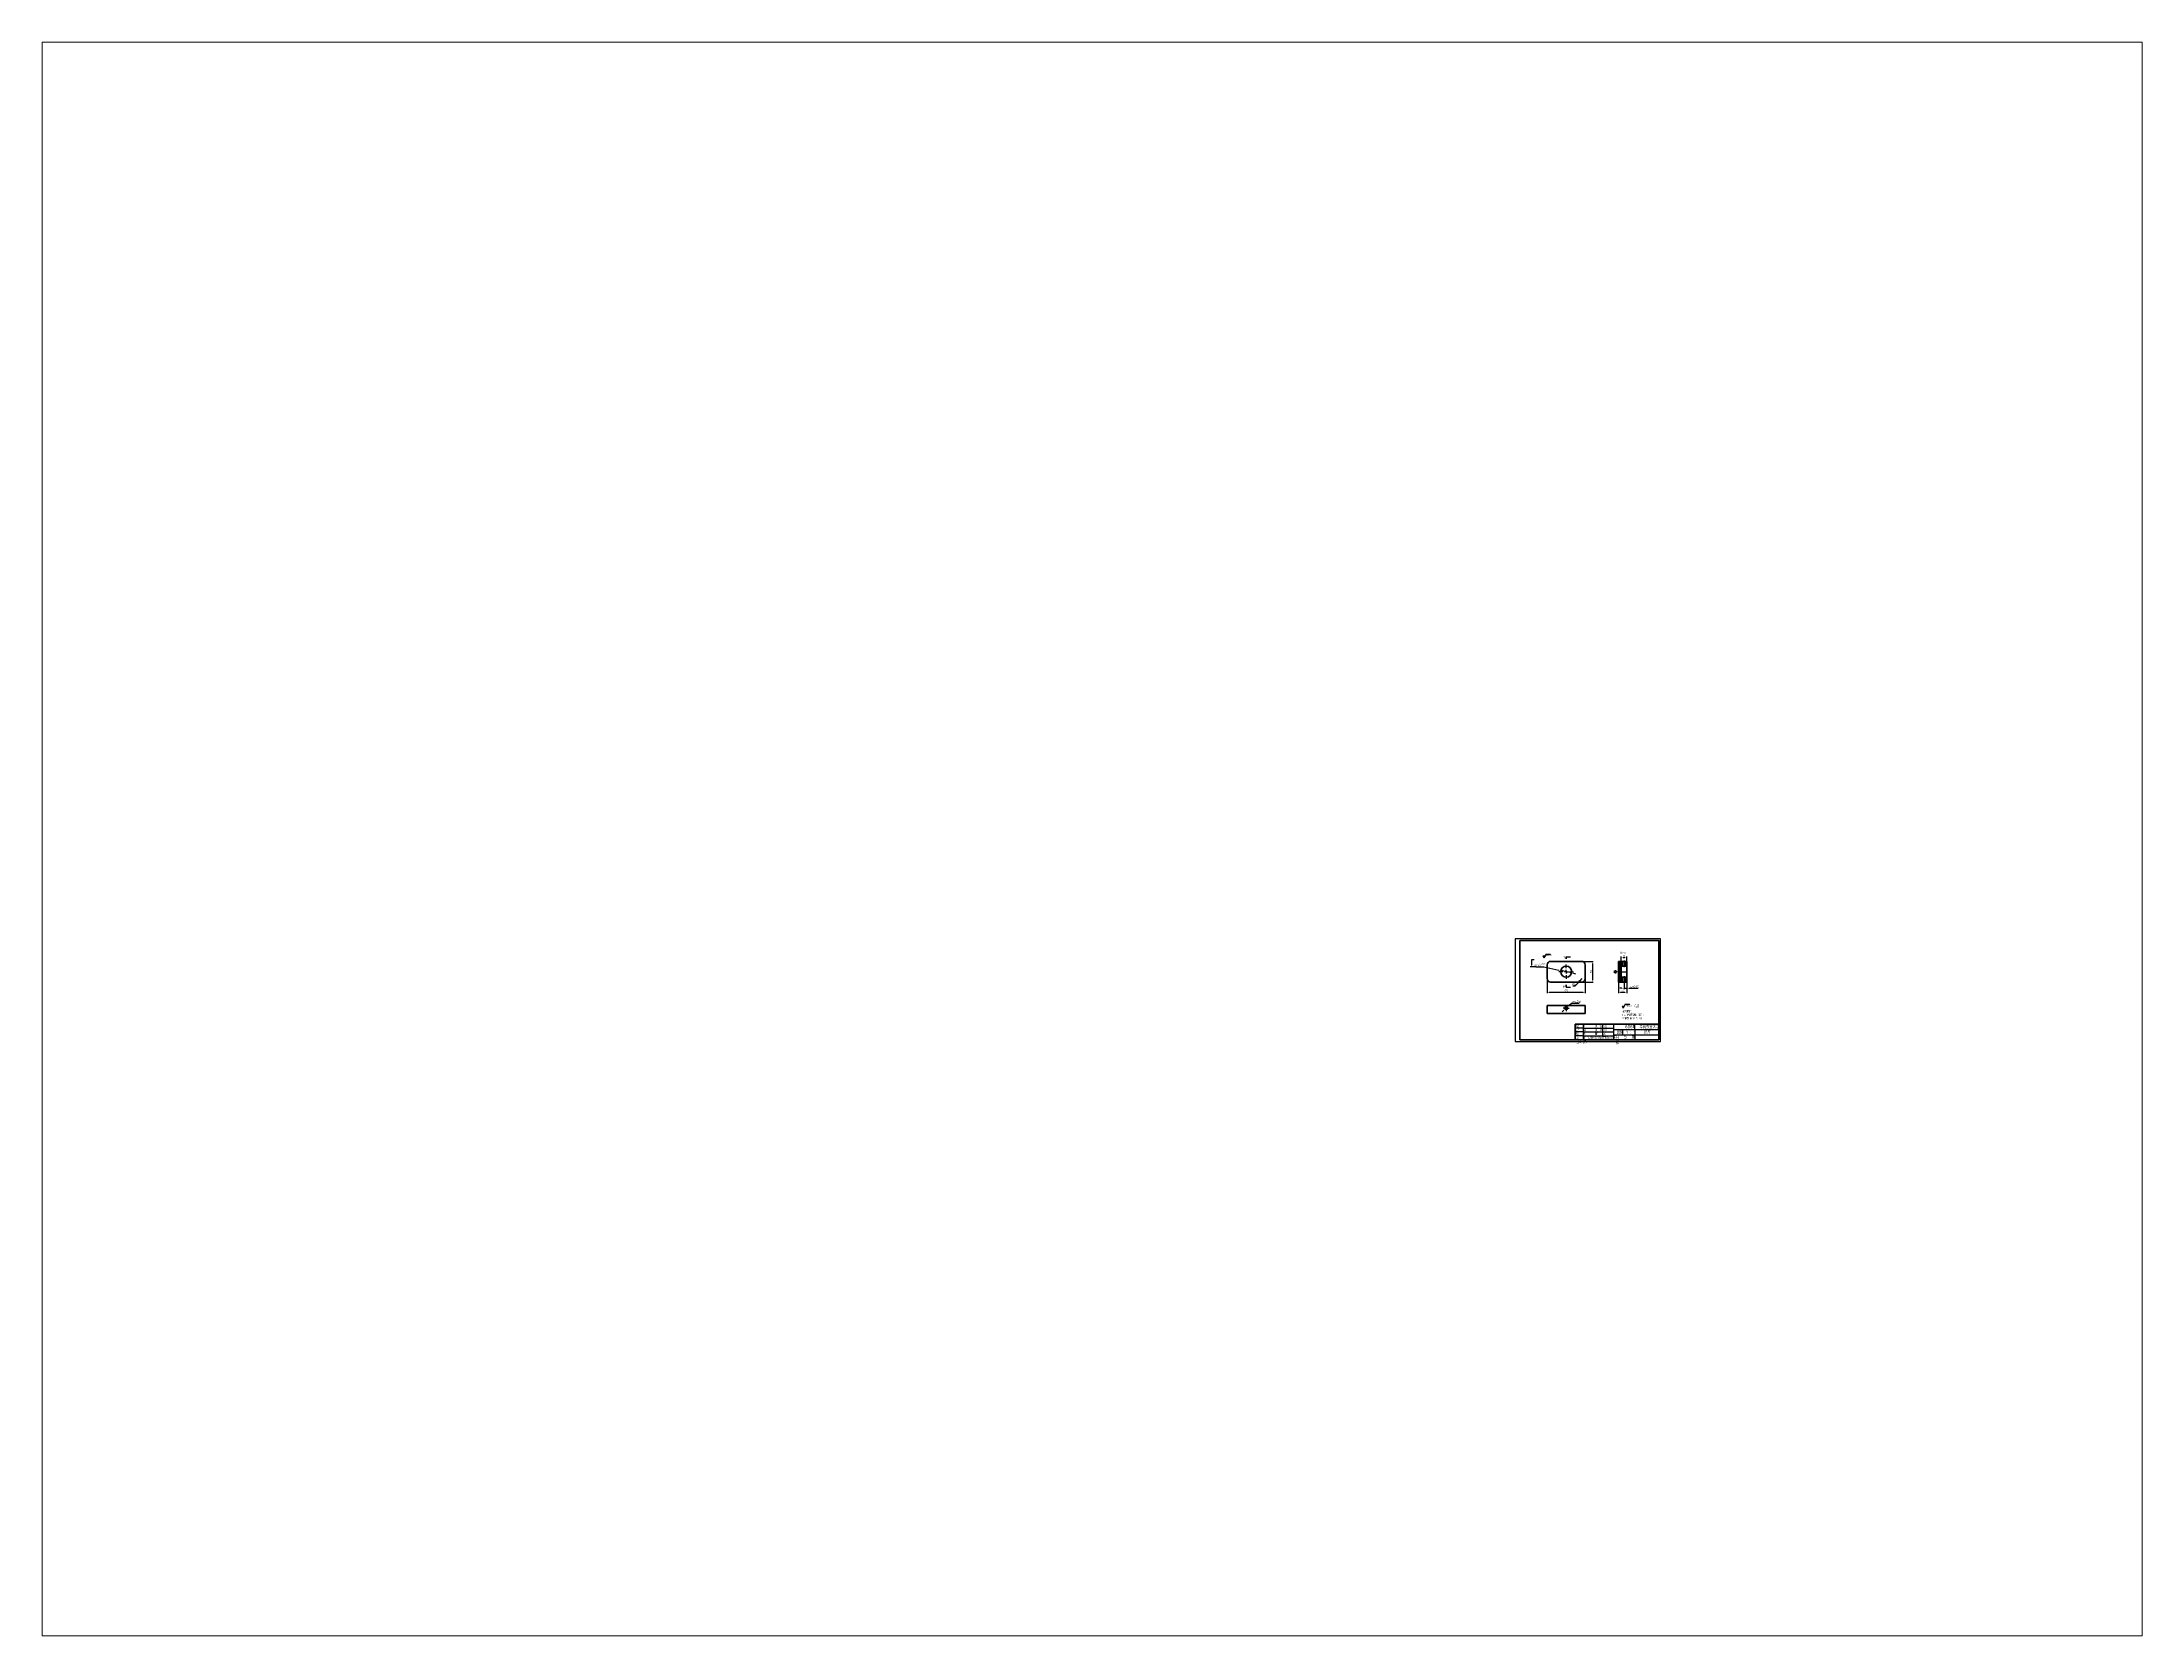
# Paper-space layout '布局2' of a CAD drawing. Header units: millimetres. Extents: x 26 to 231, y 20 to 176.
# The model-space entities are those that its viewports show. They can reach past a viewport. Long polylines and large blocks are cut down to what shows.
import ezdxf
from ezdxf import colors
from ezdxf.entities.mleader import LeaderData, LeaderLine
from ezdxf.math import Vec2, Vec3

# ---------------------------------------------------------------- set-up
doc = ezdxf.new("R2010")
doc.units = ezdxf.units.MM
doc.linetypes.add('CENTER2', pattern=[28.575, 19.05, -3.175, 3.175, -3.175])
doc.layers.add('10', color=7, linetype='Continuous')
doc.layers.add('细点画线', color=6, linetype='CENTER2')
for name, color, linetype, lineweight in [('剖面线层', 6, 'Continuous', 15), ('图形轮廓线', 7, 'Continuous', 35), ('图框线', 7, 'Continuous', 50), ('文字', 6, 'Continuous', 25), ('细实线', 6, 'Continuous', 25), ('轮廓实线层', 7, 'Continuous', 40)]:
    doc.layers.add(name, color=color, linetype=linetype, lineweight=lineweight)
doc.styles.get("Standard").update_dxf_attribs({"font": 'gbenor.shx', "bigfont": 'gbcbig.shx'})
doc.dimstyles.new('圆标注', dxfattribs={"dimtxt": 3, "dimasz": 3, "dimexe": 1.25, "dimexo": 0.625, "dimtad": 1, "dimtoh": 1, "dimtxsty": 'Standard', "dimcen": 2.5, "dimadec": 0, "dimazin": 0, "dimtfac": 1, "dimtmove": 0, "dimatfit": 3, "dimfxl": 1, "dimarcsym": 0})
pattern_1 = [(45, (415.6835, 103.6277), (-1.122532, 1.122532), [])]

# ---------------------------------------------------------------- blocks, each defined once
blk = doc.blocks.new('SW_CENTERMARKSYMBOL_3')
at = {"layer": '10', "color": 0}
for p, q in [((-10, 0), (-21, 0)), ((0, 0), (-5, 0)), ((0, 10), (0, 21)), ((0, 0), (0, 5)), ((0, 0), (0, -5)), ((0, 0), (5, 0)), ((10, 0), (21, 0)), ((0, -10), (0, -21))]:
    blk.add_line(p, q, dxfattribs=at)
blk = doc.blocks.new('SW_CENTERMARKSYMBOL_4')
at = {"layer": '10', "color": 0}
for p, q in [((-5, 0), (-9, 0)), ((0, 0), (-5, 0)), ((0, 5), (0, 9)), ((0, 0), (0, 5)), ((0, 0), (0, -5)), ((0, 0), (5, 0)), ((5, 0), (9, 0)), ((0, -5), (0, -9))]:
    blk.add_line(p, q, dxfattribs=at)
blk = doc.blocks.new('*D24')
at = {"layer": 'Defpoints', "color": 0, "transparency": 16777216}
for p in [(468, 195.7), (523, 195.7), (523, 176)]:
    blk.add_point(p, dxfattribs=at)
at = {"layer": '文字', "color": 0, "lineweight": -2, "transparency": 16777216}
for p, q in [((468, 195.1), (468, 174.7)), ((523, 195.1), (523, 174.7)), ((471, 176), (520, 176))]:
    blk.add_line(p, q, dxfattribs=at)
at = {"layer": '文字', "color": 0, "transparency": 16777216}
for points in [[(471, 176.5), (471, 175.5), (468, 176)], [(520, 176.5), (520, 175.5), (523, 176)]]:
    blk.add_solid(points, dxfattribs=at)
at = {"layer": '文字', "color": 0, "transparency": 16777216, "insert": (495.5, 178.1), "char_height": 3, "attachment_point": 5}
blk.add_mtext('55', dxfattribs=at)
blk = doc.blocks.new('*D25')
at = {"layer": 'Defpoints', "color": 0, "transparency": 16777216}
for p in [(518, 220.7), (518, 190.7), (533.5, 190.7)]:
    blk.add_point(p, dxfattribs=at)
at = {"layer": '文字', "color": 0, "lineweight": -2, "transparency": 16777216}
for p, q in [((518.6, 220.7), (534.7, 220.7)), ((533.5, 217.7), (533.5, 193.7)), ((518.6, 190.7), (534.7, 190.7))]:
    blk.add_line(p, q, dxfattribs=at)
at = {"layer": '文字', "color": 0, "transparency": 16777216}
for points in [[(533, 217.7), (534, 217.7), (533.5, 220.7)], [(533, 193.7), (534, 193.7), (533.5, 190.7)]]:
    blk.add_solid(points, dxfattribs=at)
at = {"layer": '文字', "color": 0, "transparency": 16777216, "insert": (531.4, 205.7), "char_height": 3, "attachment_point": 5, "rotation": 90}
blk.add_mtext('30', dxfattribs=at)
blk = doc.blocks.new('*D26')
at = {"layer": 'Defpoints', "color": 0, "transparency": 16777216}
for p in [(571.1, 190.7), (583.1, 190.7), (583.1, 176)]:
    blk.add_point(p, dxfattribs=at)
at = {"layer": '文字', "color": 0, "lineweight": -2, "transparency": 16777216}
for p, q in [((571.1, 190.1), (571.1, 174.7)), ((583.1, 190.1), (583.1, 174.7)), ((574.1, 176), (580.1, 176))]:
    blk.add_line(p, q, dxfattribs=at)
at = {"layer": '文字', "color": 0, "transparency": 16777216}
for points in [[(574.1, 176.5), (574.1, 175.5), (571.1, 176)], [(580.1, 176.5), (580.1, 175.5), (583.1, 176)]]:
    blk.add_solid(points, dxfattribs=at)
at = {"layer": '文字', "color": 0, "transparency": 16777216, "insert": (577.1, 178.1), "char_height": 3, "attachment_point": 5}
blk.add_mtext('12', dxfattribs=at)
blk = doc.blocks.new('*D27')
at = {"layer": 'Defpoints', "color": 0, "transparency": 16777216}
for p in [(579.1, 190.7), (583.1, 190.4), (583.1, 181.9)]:
    blk.add_point(p, dxfattribs=at)
at = {"layer": '文字', "color": 0, "lineweight": -2, "transparency": 16777216}
for p, q in [((579.1, 190.1), (579.1, 180.7)), ((583.1, 189.8), (583.1, 180.7)), ((576.1, 181.9), (573.1, 181.9)), ((579.1, 181.9), (583.1, 181.9)), ((586.1, 181.9), (599.5, 181.9))]:
    blk.add_line(p, q, dxfattribs=at)
at = {"layer": '文字', "color": 0, "transparency": 16777216}
for points in [[(576.1, 182.4), (576.1, 181.4), (579.1, 181.9)], [(586.1, 182.4), (586.1, 181.4), (583.1, 181.9)]]:
    blk.add_solid(points, dxfattribs=at)
at = {"layer": '文字', "color": 0, "transparency": 16777216, "insert": (594.3, 184), "char_height": 3, "attachment_point": 5}
blk.add_mtext('4%%P0.05', dxfattribs=at)
blk = doc.blocks.new('*D28')
at = {"layer": 'Defpoints', "color": 0, "transparency": 16777216}
for p in [(575.1, 213.7), (583.1, 226.2), (583.1, 213.7)]:
    blk.add_point(p, dxfattribs=at)
at = {"layer": '文字', "color": 0, "lineweight": -2, "transparency": 16777216}
for p, q in [((575.1, 214.4), (575.1, 227.5)), ((578.1, 226.2), (580.1, 226.2)), ((583.1, 214.4), (583.1, 227.5))]:
    blk.add_line(p, q, dxfattribs=at)
at = {"layer": '文字', "color": 0, "transparency": 16777216}
for points in [[(578.1, 226.7), (578.1, 225.7), (575.1, 226.2)], [(580.1, 226.7), (580.1, 225.7), (583.1, 226.2)]]:
    blk.add_solid(points, dxfattribs=at)
at = {"layer": '文字', "color": 0, "transparency": 16777216, "insert": (579.1, 228.4), "char_height": 3, "attachment_point": 5}
blk.add_mtext('8', dxfattribs=at)
blk = doc.blocks.new('*D29')
at = {"layer": 'Defpoints', "color": 0, "transparency": 16777216}
for p in [(514.6, 192), (518, 195.7)]:
    blk.add_point(p, dxfattribs=at)
at = {"layer": '文字', "color": 0, "lineweight": -2, "transparency": 16777216}
for p, q in [((504.9, 185.3), (508.6, 185.3)), ((508.6, 185.3), (512.6, 189.8)), ((518, 195.7), (514.6, 192))]:
    blk.add_line(p, q, dxfattribs=at)
blk.add_arc((518, 195.7), 5, 213.6073, 262.838, dxfattribs=at)
at = {"layer": '文字', "color": 0, "transparency": 16777216}
blk.add_solid([(512.2, 190.1), (513, 189.5), (514.6, 192)], dxfattribs=at)
at = {"layer": '文字', "color": 0, "transparency": 16777216, "insert": (506.4, 187.5), "char_height": 3, "attachment_point": 5}
blk.add_mtext('R5', dxfattribs=at)
blk = doc.blocks.new('*D30')
at = {"layer": 'Defpoints', "color": 0, "transparency": 16777216}
for p in [(487.7, 207.4), (503.3, 204)]:
    blk.add_point(p, dxfattribs=at)
at = {"layer": '文字', "color": 0, "lineweight": -2, "transparency": 16777216}
for p, q in [((451.3, 212.8), (463, 212.8)), ((463, 212.8), (484.7, 208.1)), ((503.3, 204), (487.7, 207.4)), ((506.2, 203.4), (509.1, 202.8))]:
    blk.add_line(p, q, dxfattribs=at)
at = {"layer": '文字', "color": 0, "transparency": 16777216}
for points in [[(484.8, 208.6), (484.6, 207.6), (487.7, 207.4)], [(506.3, 203.9), (506.1, 202.9), (503.3, 204)]]:
    blk.add_solid(points, dxfattribs=at)
at = {"layer": '文字', "color": 0, "transparency": 16777216, "insert": (456.9, 215.4), "char_height": 3, "attachment_point": 5}
blk.add_mtext('∅16{\\H0.7x;\\S+0.033^ 0;}', dxfattribs=at)
blk = doc.blocks.new('*D31')
at = {"layer": 'Defpoints', "color": 0, "transparency": 16777216}
for p in [(497, 154.4), (494, 151.8)]:
    blk.add_point(p, dxfattribs=at)
at = {"layer": '文字', "color": 0, "lineweight": -2, "transparency": 16777216}
for p, q in [((494, 151.8), (497, 154.4)), ((503.1, 159.7), (499.2, 156.3)), ((514.3, 159.7), (503.1, 159.7)), ((491.7, 149.8), (489.4, 147.8))]:
    blk.add_line(p, q, dxfattribs=at)
at = {"layer": '文字', "color": 0, "transparency": 16777216}
for points in [[(498.9, 156.7), (499.6, 156), (497, 154.4)], [(491.4, 150.2), (492, 149.4), (494, 151.8)]]:
    blk.add_solid(points, dxfattribs=at)
at = {"layer": '文字', "color": 0, "transparency": 16777216, "insert": (510.4, 161.9), "char_height": 3, "attachment_point": 5}
blk.add_mtext('∅4贯穿', dxfattribs=at)

msp = doc.modelspace()

# ---------------------------------------------------------------- hatches: boundary and pattern name
at = {"layer": '剖面线层'}
h = msp.add_hatch(dxfattribs=at)
h.set_pattern_fill('ANSI31', color=256, scale=0.5, style=0)
h.set_pattern_definition(pattern_1)
h.paths.add_polyline_path([(577.104, 190.736), (577.104, 197.736), (575.104, 197.736), (575.104, 213.736), (577.104, 213.736), (577.104, 220.736), (571.104, 220.736), (571.104, 190.736)], flags=0)
h = msp.add_hatch(dxfattribs=at)
h.set_pattern_fill('ANSI31', color=256, scale=0.5, style=0)
h.set_pattern_definition(pattern_1)
h.paths.add_polyline_path([(583.104, 220.736), (581.104, 220.736), (581.104, 213.736), (583.104, 213.736)], flags=0)
h = msp.add_hatch(dxfattribs=at)
h.set_pattern_fill('ANSI31', color=256, scale=0.5, style=0)
h.set_pattern_definition(pattern_1)
h.paths.add_polyline_path([(581.104, 190.736), (583.104, 190.736), (583.104, 197.736), (581.104, 197.736)], flags=0)

# ---------------------------------------------------------------- linework, layer by layer
at = {"layer": '图形轮廓线', "color": 0}
for p, q in [((467.967, 195.736), (467.967, 215.736)), ((472.967, 220.736), (517.967, 220.736)), ((495.467, 227.469), (495.467, 224.294)), ((522.967, 215.736), (522.967, 195.736)), ((571.104, 190.736), (571.104, 220.736)), ((571.104, 220.736), (577.104, 220.736)), ((577.104, 213.736), (575.104, 213.736)), ((575.104, 197.736), (575.104, 213.736)), ((577.104, 220.736), (577.104, 213.736)), ((577.104, 220.736), (581.104, 220.736)), ((581.104, 213.736), (581.104, 220.736)), ((581.104, 220.736), (583.104, 220.736)), ((583.104, 213.736), (581.104, 213.736)), ((583.104, 213.736), (583.104, 220.736)), ((583.104, 197.736), (583.104, 213.736)), ((517.967, 190.736), (472.967, 190.736)), ((495.467, 183.538), (495.467, 186.713)), ((577.104, 190.736), (571.104, 190.736)), ((575.104, 197.736), (577.104, 197.736)), ((577.104, 197.736), (577.104, 190.736)), ((577.104, 190.736), (581.104, 190.736)), ((581.104, 197.736), (583.104, 197.736)), ((581.104, 190.736), (581.104, 197.736)), ((583.104, 190.736), (581.104, 190.736)), ((583.104, 190.736), (583.104, 197.736)), ((467.967, 145.065), (467.967, 157.065)), ((472.967, 157.065), (467.967, 157.065)), ((517.967, 157.065), (472.967, 157.065)), ((522.967, 157.065), (517.967, 157.065)), ((522.967, 145.065), (522.967, 157.065)), ((472.967, 145.065), (467.967, 145.065)), ((517.967, 145.065), (472.967, 145.065)), ((522.967, 145.065), (517.967, 145.065))]:
    msp.add_line(p, q, dxfattribs=at)
at = {"layer": '图形轮廓线'}
for p, q in [((508.357, 107.423), (508.357, 129.823)), ((508.357, 129.823), (629.274, 129.823))]:
    msp.add_line(p, q, dxfattribs=at)
at = {"layer": '图形轮廓线', "color": 0}
for centre, radius in [((495.467, 205.736), 8), ((495.467, 153.065), 2)]:
    msp.add_circle(centre, radius, dxfattribs=at)
for centre, start, end in [((472.967, 215.736), 90, 180), ((517.967, 215.736), 0, 90), ((472.967, 195.736), 180, 270), ((517.967, 195.736), 270, 0)]:
    msp.add_arc(centre, 5, start, end, dxfattribs=at)
for points in [[(581.104, 213.736), (581.104, 213.736), (581.091, 213.733), (581.039, 213.72), (581.001, 213.711), (580.85, 213.676), (580.703, 213.643), (580.425, 213.594), (580.324, 213.577), (580.108, 213.546), (579.991, 213.532), (579.75, 213.508), (579.625, 213.499), (579.367, 213.486), (579.234, 213.482), (578.842, 213.482), (578.578, 213.496), (578.217, 213.532), (578.1, 213.546), (577.883, 213.577), (577.782, 213.594), (577.598, 213.627), (577.514, 213.643), (577.369, 213.674), (577.308, 213.688), (577.156, 213.723), (577.104, 213.736), (577.104, 213.736)], [(577.104, 197.736), (577.104, 197.736), (577.117, 197.74), (577.169, 197.752), (577.207, 197.761), (577.358, 197.797), (577.505, 197.829), (577.783, 197.879), (577.884, 197.896), (578.1, 197.926), (578.217, 197.941), (578.458, 197.964), (578.583, 197.974), (578.841, 197.987), (578.973, 197.99), (579.366, 197.99), (579.63, 197.976), (579.991, 197.941), (580.108, 197.926), (580.325, 197.895), (580.426, 197.879), (580.61, 197.846), (580.694, 197.829), (580.839, 197.799), (580.9, 197.785), (581.052, 197.75), (581.104, 197.736), (581.104, 197.736)]]:
    msp.add_open_spline(points, degree=3, knots=[0, 0, 0, 0, 0.0625, 0.0625, 0.125, 0.125, 0.25, 0.25, 0.3125, 0.3125, 0.375, 0.375, 0.4375, 0.4375, 0.5, 0.5, 0.625, 0.625, 0.6875, 0.6875, 0.75, 0.75, 0.8125, 0.8125, 0.875, 0.875, 1, 1, 1, 1], dxfattribs=at)
at = {"layer": '图框线'}
for p, q in [((428.263, 250.923), (428.263, 107.423)), ((629.274, 250.923), (428.263, 250.923)), ((629.274, 107.423), (629.274, 250.923)), ((428.263, 107.423), (629.274, 107.423)), ((539.274, 107.423), (545.274, 107.423)), ((551.274, 107.423), (559.274, 107.423)), ((565.274, 107.423), (571.274, 107.423)), ((579.274, 107.423), (604.274, 107.423))]:
    msp.add_line(p, q, dxfattribs=at)
at = {"layer": '文字'}
for p, q in [((451.33, 212.817), (443.128, 212.817)), ((445.521, 223.464), (449.3, 223.464)), ((461.535, 228.704), (464.785, 228.704)), ((461.535, 228.704), (463.16, 225.889)), ((466.283, 231.297), (463.16, 225.889)), ((466.283, 231.297), (472.818, 231.297)), ((495.467, 227.469), (501.817, 227.469)), ((495.467, 183.538), (501.817, 183.538)), ((565.323, 204.074), (565.323, 207.21)), ((565.323, 207.21), (566.392, 207.21)), ((566.435, 204.074), (565.323, 204.074)), ((567.547, 207.21), (566.392, 207.21)), ((566.435, 204.074), (567.547, 204.074)), ((567.547, 204.074), (567.547, 207.21)), ((569.075, 205.642), (567.547, 205.642)), ((576.269, 156.007), (579.519, 156.007)), ((576.269, 156.007), (577.894, 153.192)), ((581.017, 158.6), (577.894, 153.192)), ((581.017, 158.6), (587.551, 158.6)), ((520.357, 124.223), (508.357, 124.223)), ((520.357, 118.623), (520.357, 129.823)), ((520.357, 124.223), (548.357, 124.223)), ((548.357, 118.623), (548.357, 129.823)), ((548.357, 124.223), (564.357, 124.223)), ((564.357, 107.423), (564.357, 129.823)), ((581.274, 121.823), (564.357, 121.823)), ((577.62, 114.623), (577.62, 121.823)), ((629.274, 121.823), (581.274, 121.823)), ((595.012, 121.823), (595.012, 129.823)), ((595.012, 121.823), (595.012, 107.423)), ((520.357, 118.623), (508.357, 118.623)), ((520.357, 113.023), (508.357, 113.023)), ((520.357, 113.023), (520.357, 118.623)), ((520.357, 118.623), (548.357, 118.623)), ((520.357, 107.423), (520.357, 113.023)), ((520.357, 113.023), (548.357, 113.023)), ((548.357, 113.023), (548.357, 118.623)), ((548.357, 118.623), (564.357, 118.623)), ((548.357, 113.023), (564.357, 113.023)), ((564.357, 114.623), (629.274, 114.623))]:
    msp.add_line(p, q, dxfattribs=at)
for points in [[(501.817, 227.469), (498.642, 227.977), (498.642, 226.961)], [(501.817, 183.538), (498.642, 184.046), (498.642, 183.03)], [(571.104, 206.825), (571.104, 204.648), (569.075, 205.642)]]:
    msp.add_solid(points, dxfattribs=at)
at = {"layer": '细实线'}
for p, q in [((421.774, 253.423), (421.774, 104.923)), ((631.774, 253.423), (421.774, 253.423)), ((631.774, 104.923), (631.774, 253.423)), ((421.774, 104.923), (631.774, 104.923))]:
    msp.add_line(p, q, dxfattribs=at)
at = {"layer": '细点画线'}
for p, q in [((579.104, 221.749), (579.104, 212.594)), ((574.104, 205.736), (584.104, 205.736)), ((579.104, 199.351), (579.104, 189.961))]:
    msp.add_line(p, q, dxfattribs=at)

# ---------------------------------------------------------------- block references
at = {"layer": '细点画线', "xscale": 0.5, "yscale": 0.5, "zscale": 0.5}
for name, p in [('SW_CENTERMARKSYMBOL_3', (495.467, 205.736)), ('SW_CENTERMARKSYMBOL_4', (495.467, 153.065))]:
    msp.add_blockref(name, p, dxfattribs=at)

# ---------------------------------------------------------------- texts
at = {"layer": '文字', "attachment_point": 1}
for s, width, insert, char_height in [('Ra0.8', 10.09765, (466.482, 230.786), 2.275), ('B', 18.0831, (491.266, 227.927), 3), ('B-B', 18.0831, (574.111, 234.937), 3), ('B', 18.0831, (490.705, 186.102), 3), ('A', 1.74823, (565.976, 206.848), 2.238), ('Ra12.5', 10.09765, (581.215, 158.089), 2.275), ('（√）', 18.82757, (591.47, 157.666), 4.55), ('技术要求：\\P1.去除所有边锋、毛刺；\\P2.硬度HRB45-68', 140.48938, (576.572, 149.646), 3), ('1 : 1', 35.66127, (582.231, 120.672), 4.8)]:
    msp.add_mtext_dynamic_manual_height_columns(s, width=width, gutter_width=12.5, heights=[0], dxfattribs=dict(at, insert=insert, char_height=char_height))
for s, insert, char_height, width in [('制  图     黄 俊 淮', (509.848, 123.718), 4, 47.20089), ('设  计     黄 俊 淮         ', (509.848, 129.182), 4, 54.885), ('6061', (580.619, 128.722), 4.8, 25.42396), ('华南农业大学', (601.362, 128.382), 4.8, 28.3585), ('校  核     曾   文', (509.848, 118.192), 4, 47.20089), ('班  级 13级机械设计制造及其自动化3  ', (509.848, 112.602), 4, 58.13656), ('共  张  第  张', (567.234, 113.696), 4.8, 33.68547), ('比例', (568.738, 120.687), 4.8, 29.85105), ('顶片', (608.162, 120.908), 4.8, 17.48419)]:
    msp.add_mtext(s, dxfattribs=dict(at, insert=insert, char_height=char_height, width=width))

# ---------------------------------------------------------------- dimensions: what is measured, and where the dimension line sits
at = {"layer": '文字'}
for p1, p2, text, picture, middle in [((503.283, 204.03), (487.651, 207.442), '<>{\\H0.7x;\\S+0.033^ 0;}', '*D30', (463.027, 212.817)), ((493.953, 151.757), (496.98, 154.373), '<>贯穿', '*D31', (510.354, 159.67))]:
    dim = msp.add_diameter_dim_2p(p1=p1, p2=p2, text=text, dimstyle='圆标注', dxfattribs=at)
    dim.commit()
    dim.dimension.update_dxf_attribs({"geometry": picture, "text_midpoint": middle, "dimtype": 163})
dim = msp.add_linear_dim(base=(533.476, 190.736), p1=(517.967, 220.736), p2=(517.967, 190.736), angle=90, dimstyle='圆标注', dxfattribs=at)
dim.commit()
dim.dimension.update_dxf_attribs({"geometry": '*D25', "text_midpoint": (531.351, 205.736)})
for base, p1, p2, picture, middle in [((583.104, 226.243), (575.104, 213.736), (583.104, 213.736), '*D28', (579.104, 228.368)), ((522.967, 175.989), (467.967, 195.736), (522.967, 195.736), '*D24', (495.467, 178.114)), ((583.104, 175.966), (571.104, 190.736), (583.104, 190.736), '*D26', (577.104, 178.091))]:
    dim = msp.add_linear_dim(base=base, p1=p1, p2=p2, dimstyle='圆标注', dxfattribs=at)
    dim.commit()
    dim.dimension.update_dxf_attribs({"geometry": picture, "text_midpoint": middle})
dim = msp.add_radius_dim(center=(517.967, 195.736), mpoint=(514.616, 192.025), dimstyle='圆标注', dxfattribs=at)
dim.commit()
dim.dimension.update_dxf_attribs({"geometry": '*D29', "text_midpoint": (506.409, 187.469)})
dim = msp.add_linear_dim(base=(583.104, 181.909), p1=(579.104, 190.736), p2=(583.104, 190.424), text='<>%%P0.05', dimstyle='圆标注', dxfattribs=at)
dim.commit()
dim.dimension.update_dxf_attribs({"geometry": '*D27', "text_midpoint": (594.281, 184.034)})

# ---------------------------------------------------------------- leaders
ml = msp.add_multileader_mtext('Standard', dxfattribs=at)
ml.set_content('', color=256)
ml.set_leader_properties()
ml.build(insert=Vec2(0, 0))
ml.multileader.update_dxf_attribs({"has_dogleg": 0, "text_right_attachment_type": 6, "dogleg_length": 0.36, "arrow_head_size": 2.5})
ctx = ml.context
ctx.base_point, ctx.char_height, ctx.arrow_head_size, ctx.landing_gap_size, ctx.plane_origin = Vec3(445.521, 223.464), 2, 2.5, 1, Vec3(443.76, 212.817)
ctx.right_attachment = 6
notes = []
notes.append((ctx, [(0, (1, 1, 0), (445.341, 223.464), (1, 0), 0.18, [(0, [(445.521, 212.817)], 0, [])])]))
ctx.mtext.insert, ctx.mtext.flow_direction = Vec3(446.521, 224.464), 5
for ctx, leaders in notes:
    for number, flags, end, landing, length, lines in leaders:
        leader = LeaderData()
        leader.index, (leader.has_last_leader_line, leader.has_dogleg_vector, leader.attachment_direction) = number, flags
        leader.last_leader_point, leader.dogleg_vector, leader.dogleg_length = Vec3(end), Vec3(landing), length
        for number, points, colour, breaks in lines:
            line = LeaderLine()
            line.index, line.vertices, line.color, line.breaks = number, Vec3.list(points), colors.encode_raw_color(colour), breaks
            leader.lines.append(line)
        ctx.leaders.append(leader)

psp = doc.layouts.new('布局2')

# ---------------------------------------------------------------- viewports
at = {"layer": '轮廓实线层'}
psp.add_viewport(center=(128.5, 97.5), size=(205.6, 156), view_center_point=(-190.687, 397.69), view_height=2305.56693, dxfattribs=at)

doc.saveas('drawing.dxf')
